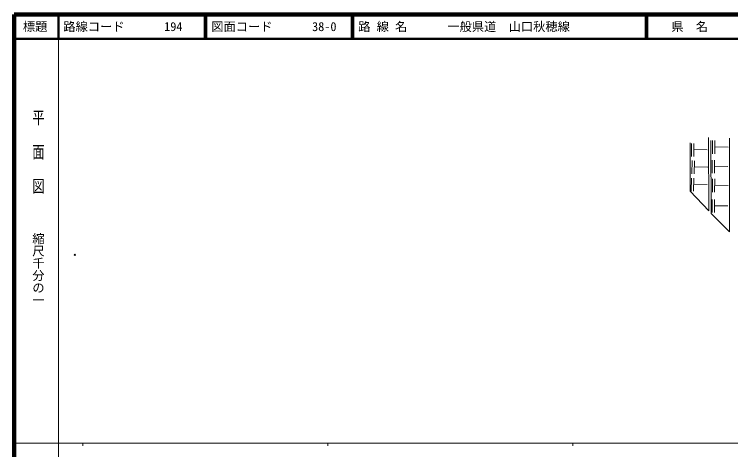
# Model space of a CAD drawing. Units: millimetres on the paper, with parts at other scales. Extents: x 40 to 680, y 20 to 380.
# Drawn here: x 40 to 332.4, y 202.4 to 380 of the extents above; entities that cross this region are included whole.
import ezdxf
from ezdxf.enums import TextEntityAlignment as Align

# ---------------------------------------------------------------- set-up
doc = ezdxf.new("R2010")
doc.units = ezdxf.units.MM
doc.header["$PDMODE"] = 32
doc.header["$PDSIZE"] = 0.5
for name, color, linetype, lineweight in [('M-BGD', 7, 'Continuous', 13), ('M-TTL', 2, 'Continuous', 140), ('M-TTL-BAND', 7, 'Continuous', 13), ('M-TTL-LINE', 7, 'Continuous', 50)]:
    doc.layers.add(name, color=color, linetype=linetype, lineweight=lineweight)
doc.layers.add('M-OTRS', color=6, linetype='Continuous')
doc.layers.add('M-TTL-TXT', color=7, linetype='Continuous')
doc.styles.add('@ＭＳ ゴシック', font='')
doc.styles.add('ＭＳ ゴシック', font='')
doc.styles.get('@ＭＳ ゴシック').set_extended_font_data('@MS Gothic')
doc.styles.get('ＭＳ ゴシック').set_extended_font_data('MS Gothic')

msp = doc.modelspace()

# ---------------------------------------------------------------- linework, layer by layer
at = {"layer": 'M-BGD'}
for p, q in [((315.879, 307.856), (315.839, 327.572)), ((323.384, 299.899), (323.31, 329.726)), ((324.401, 298.758), (324.327, 328.586)), ((324.969, 328.478), (324.906, 323.135)), ((325.904, 328.467), (325.841, 323.124)), ((331.902, 291.321), (331.825, 329.517)), ((316.434, 327.371), (316.371, 322.029)), ((317.369, 327.36), (317.306, 322.018)), ((317.339, 324.816), (322.806, 324.752)), ((325.874, 325.923), (331.341, 325.858)), ((316.624, 320.306), (316.56, 314.964)), ((317.559, 320.295), (317.495, 314.952)), ((324.874, 320.559), (324.811, 315.216)), ((325.809, 320.548), (325.746, 315.205)), ((317.528, 317.751), (322.995, 317.686)), ((325.779, 318.004), (331.246, 317.939)), ((316.339, 313.225), (316.276, 307.882)), ((317.274, 313.214), (317.211, 307.871)), ((324.953, 312.853), (324.89, 307.511)), ((325.888, 312.842), (325.825, 307.5)), ((317.244, 310.67), (322.711, 310.605)), ((325.858, 310.299), (331.325, 310.234)), ((323.384, 299.899), (315.879, 307.856)), ((324.851, 304.5), (324.787, 299.157)), ((325.786, 304.489), (325.722, 299.146)), ((325.756, 301.945), (331.222, 301.88)), ((331.902, 291.321), (324.401, 298.758))]:
    msp.add_line(p, q, dxfattribs=at)
at = {"layer": 'M-OTRS'}
msp.add_point((64.698, 281.871), dxfattribs=at)
at = {"layer": 'M-TTL'}
for p, q in [((40, 380), (40, 20)), ((680, 380), (40, 380))]:
    msp.add_line(p, q, dxfattribs=at)
at = {"layer": 'M-TTL-BAND'}
for p, q in [((58, 370), (58, 20)), ((40, 205), (579, 205)), ((68, 205), (68, 204)), ((168, 205), (168, 204)), ((268, 205), (268, 204))]:
    msp.add_line(p, q, dxfattribs=at)
at = {"layer": 'M-TTL-LINE'}
for p, q in [((58, 380), (58, 370)), ((117.75, 380), (117.75, 370)), ((118.25, 380), (118.25, 370)), ((177.75, 380), (177.75, 370)), ((178.25, 380), (178.25, 370)), ((297.75, 380), (297.75, 370)), ((298.25, 380), (298.25, 370)), ((40, 370), (680, 370))]:
    msp.add_line(p, q, dxfattribs=at)

# ---------------------------------------------------------------- texts
at = {"layer": 'M-TTL-BAND', "style": '@ＭＳ ゴシック', "width": 1.4}
msp.add_text('平  面  図', height=3.666, rotation=270, dxfattribs=at).set_placement((49.777, 306.475), align=Align.MIDDLE_RIGHT)
at = {"layer": 'M-TTL-BAND', "style": '@ＭＳ ゴシック'}
msp.add_text('縮尺千分の一', height=3.666, rotation=270, dxfattribs=at).set_placement((49.777, 261.03), align=Align.MIDDLE_RIGHT)
at = {"layer": 'M-TTL-TXT', "style": 'ＭＳ ゴシック'}
for s, p in [('標題', (48.5, 375)), ('県\u3000名', (315.625, 375))]:
    msp.add_text(s, height=3.666, dxfattribs=at).set_placement(p, align=Align.MIDDLE_CENTER)
for s, p in [('路線コード', (60, 375)), ('路 線 名', (180.38, 375)), ('一般県道\u3000山口秋穂線', (216.734, 375)), ('194', (101.142, 375)), ('図面コード', (120.38, 375)), ('38-0', (161.521, 375))]:
    msp.add_text(s, height=3.666, dxfattribs=at).set_placement(p, align=Align.MIDDLE_LEFT)

doc.saveas('drawing.dxf')
